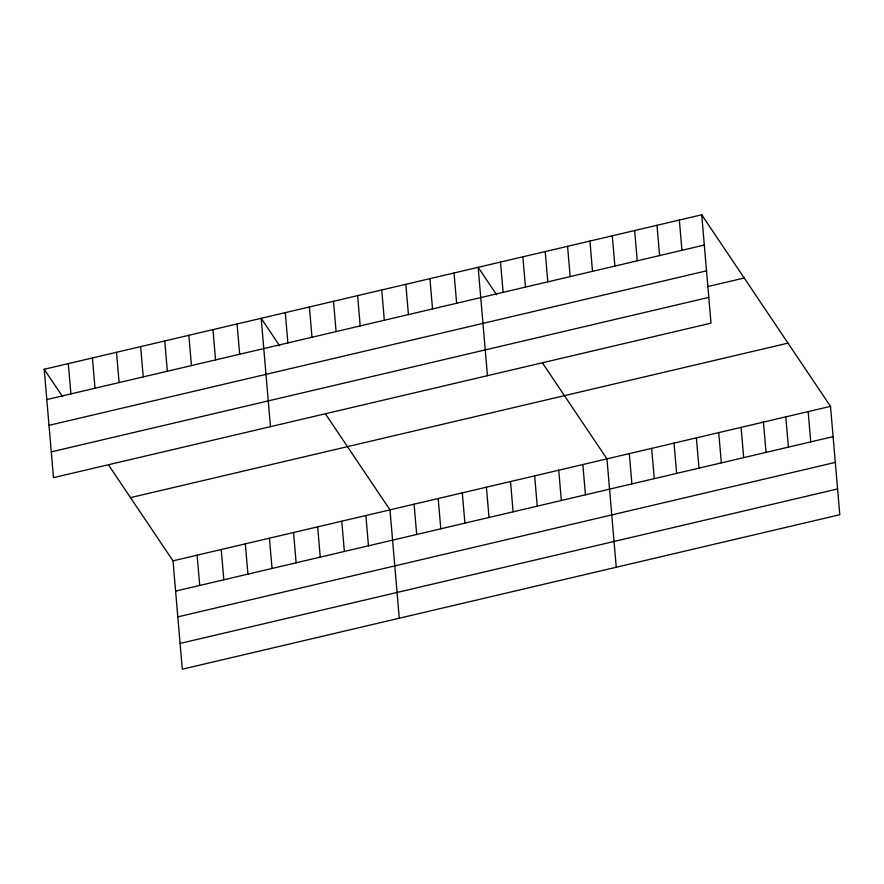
<?xml version="1.0" encoding="UTF-8"?>
<svg xmlns="http://www.w3.org/2000/svg" width="884" height="884" viewBox="0 0 884 884"><rect width="100%" height="100%" fill="white"/><g stroke="black" fill="none" stroke-linecap="round" stroke-linejoin="round"><path stroke-width="1.33" d="M701.708 214.79L711.001 323.157L53.493 477.647L44.2 369.28L701.708 214.79L830.507 406.353L839.8 514.72L182.292 669.21L172.999 560.843L108.599 465.061M46.797 399.568L704.305 245.067M49.007 425.337L706.515 270.847M707.388 286.659L744.217 278.007M51.283 451.879L708.791 297.389M130.5 497.626L788.009 343.136M172.999 560.843L830.507 406.353M175.596 591.12L833.104 436.63M177.806 616.888L835.314 462.398M180.082 643.441L837.59 488.951M496.576 294.715L478.156 267.322L487.449 375.689M542.555 363.103L606.954 458.873L616.247 567.241M279.598 345.699L261.178 318.306L270.471 426.674M325.577 414.077L389.977 509.858L399.27 618.225M44.2 369.28L62.62 396.673M808.153 411.601L810.75 441.878M785.799 416.85L788.395 447.127M763.444 422.11L766.041 452.387M741.09 427.359L743.687 457.636M718.736 432.608L721.333 462.896M679.354 220.05L681.951 250.327M696.382 437.867L698.979 468.144M657 225.298L659.597 255.575M674.028 443.116L676.614 473.393M634.646 230.547L637.242 260.835M651.663 448.365L654.259 478.653M612.292 235.807L614.888 266.084M629.309 453.625L631.905 483.902M589.937 241.056L592.523 271.333M567.572 246.304L570.169 276.593M582.843 464.542L585.44 494.819M545.218 251.564L547.815 281.841M558.743 470.2L561.34 500.488M522.864 256.813L525.461 287.09M534.632 475.868L537.229 506.145M500.51 262.073L503.106 292.35M510.521 481.537L513.118 511.814M486.41 487.194L489.007 517.483M454.044 272.99L456.641 303.267M462.31 492.863L464.896 523.14M429.933 278.648L432.53 308.925M438.199 498.532L440.796 528.809M405.833 284.317L408.43 314.594M414.088 504.189L416.684 534.466M381.722 289.974L384.319 320.262M357.611 295.643L360.208 325.92M365.865 515.527L368.462 545.804M333.5 301.311L336.097 331.588M341.765 521.184L344.362 551.461M309.4 306.969L311.986 337.257M317.654 526.853L320.251 557.13M285.289 312.638L287.886 342.915M293.543 532.511L296.14 562.799M269.432 538.179L272.029 568.456M237.067 323.964L239.663 354.241M245.332 543.848L247.918 574.125M212.956 329.633L215.552 359.91M221.221 549.505L223.818 579.793M188.856 335.301L191.452 365.578M197.11 555.174L199.707 585.451M164.744 340.959L167.341 371.236M140.633 346.627L143.23 376.904M116.522 352.285L119.119 382.573M92.422 357.954L95.008 388.231M68.311 363.622L70.908 393.899"/></g></svg>
